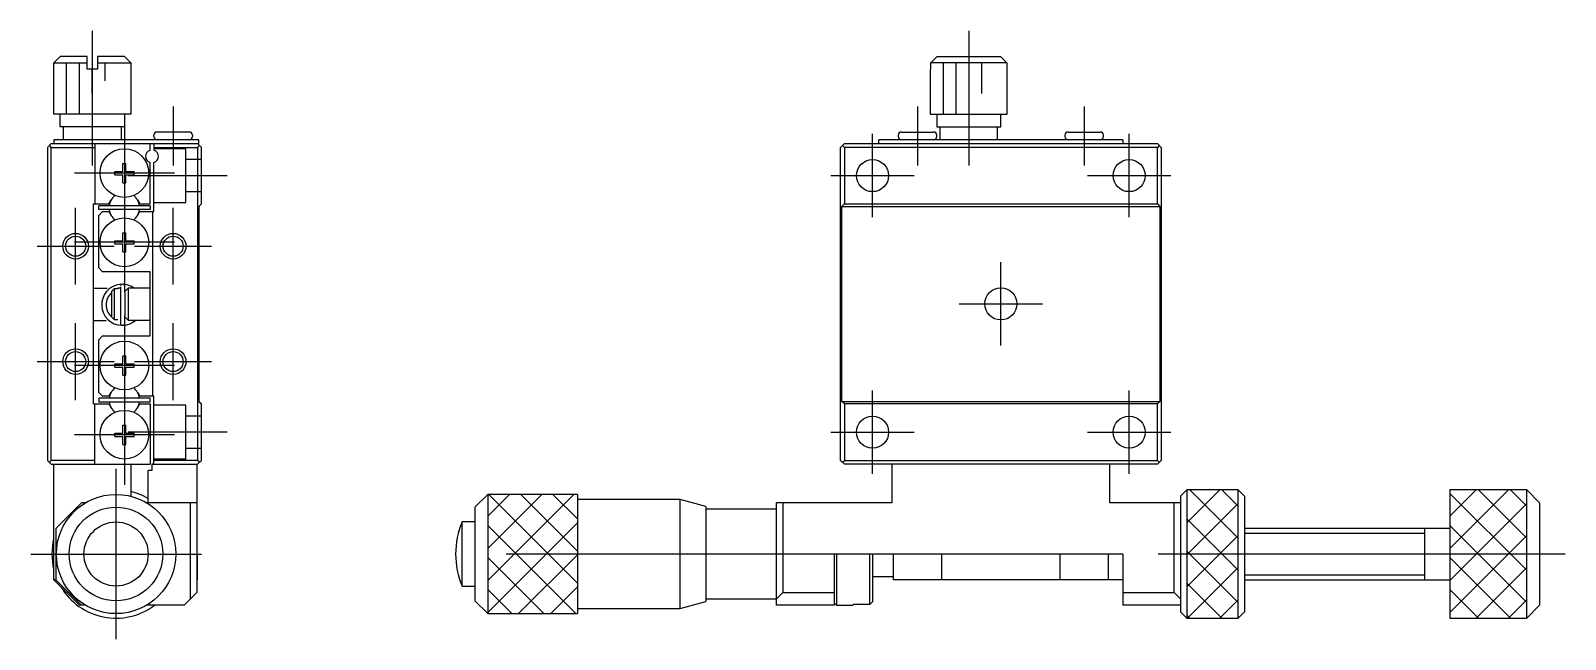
# Model space of a CAD drawing. Extents: x -85 to 190, y -66 to 59.
# Drawn here: x 70 to 189.6, y -26.1 to 21.3 of the extents above; entities that cross this region are included whole.
import ezdxf

# ---------------------------------------------------------------- set-up
doc = ezdxf.new("R2010")
doc.units = 0
doc.linetypes.add('CENTER', pattern=[50.8, 31.75, -6.35, 6.35, -6.35])
doc.linetypes.add('DASHED', pattern=[19.05, 12.7, -6.35])
doc.layers.get('0').update_dxf_attribs({"linetype": 'CONTINUOUS'})
doc.layers.add('CENTER', color=1, linetype='CENTER')

msp = doc.modelspace()

# ---------------------------------------------------------------- linework, layer by layer
at = {"color": 7, "linetype": 'CONTINUOUS'}
for p, q in [((71.78, 18.8), (72.28, 19.3)), ((74.38, 19.3), (72.28, 19.3)), ((74.38, 18.3), (74.38, 19.3)), ((75.18, 19.3), (75.18, 18.3)), ((77.28, 19.3), (75.18, 19.3)), ((77.28, 19.3), (77.78, 18.8)), ((140.13, 18.8), (140.63, 19.3)), ((140.63, 19.3), (145.57, 19.3)), ((140.63, 19.3), (145.57, 19.3)), ((145.57, 19.3), (146.07, 18.8)), ((71.78, 14.8), (71.78, 18.8)), ((71.78, 18.8), (74.38, 18.8)), ((72.78, 14.8), (72.78, 18.8)), ((73.78, 14.8), (73.78, 18.8)), ((75.18, 18.3), (74.38, 18.3)), ((74.78, 16.4), (74.78, 18.3)), ((75.18, 18.8), (77.78, 18.8)), ((75.78, 17.4), (75.78, 18.8)), ((77.78, 18.8), (77.78, 14.8)), ((140.1, 18.3), (140.1, 14.8)), ((140.1, 18.3), (140.13, 18.3)), ((140.1, 18.3), (140.13, 18.3)), ((146.07, 18.8), (140.13, 18.8)), ((140.13, 18.3), (140.13, 18.8)), ((141.1, 18.8), (141.1, 14.8)), ((142.1, 18.8), (142.1, 14.8)), ((143.1, 18.8), (143.1, 15.4)), ((144.1, 18.8), (144.1, 16.4)), ((146.07, 18.8), (146.07, 18.3)), ((146.07, 18.3), (146.1, 18.3)), ((146.07, 18.3), (146.1, 18.3)), ((146.1, 14.8), (146.1, 18.3)), ((77.78, 14.8), (71.78, 14.8)), ((72.28, 13.8), (72.28, 14.8)), ((77.28, 14.8), (77.28, 13.8)), ((140.1, 14.8), (146.1, 14.8)), ((140.6, 14.8), (140.6, 13.8)), ((145.6, 13.8), (145.6, 14.8)), ((77.28, 13.8), (72.28, 13.8)), ((72.53, 12.8), (72.53, 13.8)), ((77.03, 13.8), (77.03, 12.8)), ((82.33, 13.4), (79.83, 13.4)), ((137.85, 13.4), (140.35, 13.4)), ((140.6, 13.8), (145.6, 13.8)), ((140.85, 13.8), (140.85, 12.8)), ((145.35, 12.8), (145.35, 13.8)), ((150.85, 13.4), (153.35, 13.4)), ((71.58, 12.5), (71.28, 12.2)), ((71.28, 12.2), (71.28, -12.2)), ((71.43, 12.35), (71.58, 12.2)), ((71.58, 12.5), (83.08, 12.5)), ((71.58, -12.2), (71.58, 12.2)), ((71.58, 12.2), (74.98, 12.2)), ((83.08, 12.8), (71.78, 12.8)), ((71.78, 12.8), (71.78, 12.5)), ((74.98, 12.5), (74.98, 7.8)), ((79.28, 11.98), (79.28, 12.5)), ((79.58, 13.05), (79.58, 13.15)), ((79.58, 12.5), (79.58, 11.98)), ((79.58, 12.2), (82.98, 12.2)), ((82.58, 13.15), (82.58, 13.05)), ((82.98, 12.5), (83.28, 12.2)), ((82.98, 12.2), (83.13, 12.35)), ((82.98, 12.2), (82.98, -12.2)), ((83.08, 12.5), (83.08, 12.8)), ((83.28, 7.8), (83.28, 12.2)), ((133.4, 12.5), (133.1, 12.2)), ((133.1, -12.2), (133.1, 12.2)), ((133.4, 12.2), (133.25, 12.35)), ((133.4, 12.5), (157.8, 12.5)), ((157.8, 12.2), (133.4, 12.2)), ((133.4, 12.2), (133.4, 7.8)), ((136.1, 12.5), (136.1, 12.8)), ((155.1, 12.8), (136.1, 12.8)), ((137.6, 13.15), (137.6, 13.05)), ((140.6, 13.05), (140.6, 13.15)), ((150.6, 13.15), (150.6, 13.05)), ((153.6, 13.05), (153.6, 13.15)), ((155.1, 12.8), (155.1, 12.5)), ((158.1, 12.2), (157.8, 12.5)), ((157.95, 12.35), (157.8, 12.2)), ((157.8, 7.8), (157.8, 12.2)), ((158.1, 12.2), (158.1, -12.2)), ((77.15, 10.32), (77.15, 10.95)), ((77.15, 10.95), (77.4, 10.95)), ((77.4, 10.32), (77.4, 10.95)), ((79.28, 7.8), (79.28, 11.02)), ((79.58, 7.2), (79.58, 11.02)), ((76.53, 10.32), (77.15, 10.32)), ((76.53, 10.07), (76.53, 10.32)), ((76.53, 10.07), (77.15, 10.07)), ((77.15, 9.45), (77.15, 10.07)), ((77.4, 10.32), (78.03, 10.32)), ((77.4, 10.07), (78.03, 10.07)), ((77.4, 9.45), (77.4, 10.07)), ((78.03, 10.07), (78.03, 10.32)), ((77.15, 9.45), (77.4, 9.45)), ((74.88, -7.8), (74.88, 7.8)), ((74.88, 7.8), (76.08, 7.8)), ((79.28, 7.65), (75.28, 7.65)), ((75.28, 7.35), (75.28, 7.65)), ((79.28, 7.35), (75.28, 7.35)), ((75.28, 6.9), (75.58, 7.2)), ((75.58, 7.2), (76.08, 7.2)), ((76.1, 7.35), (76.03, 7.35)), ((76.1, 7.35), (76.03, 7.35)), ((76.08, 7.8), (76.25, 8.1)), ((76.08, 7.2), (76.25, 6.9)), ((78.31, 8.1), (78.48, 7.8)), ((78.31, 6.9), (78.48, 7.2)), ((78.53, 7.35), (78.46, 7.35)), ((78.53, 7.35), (78.46, 7.35)), ((78.53, 7.35), (78.46, 7.35)), ((78.53, 7.35), (78.46, 7.35)), ((78.53, 7.35), (78.46, 7.35)), ((78.53, 7.35), (78.46, 7.35)), ((78.53, 7.35), (78.46, 7.35)), ((78.53, 7.35), (78.46, 7.35)), ((78.53, 7.35), (78.46, 7.35)), ((78.53, 7.35), (78.46, 7.35)), ((78.53, 7.35), (78.46, 7.35)), ((78.53, 7.35), (78.46, 7.35)), ((78.53, 7.35), (78.46, 7.35)), ((78.48, 7.8), (79.28, 7.8)), ((78.48, 7.2), (79.48, 7.2)), ((79.28, 7.65), (79.28, 7.35)), ((79.48, 7.2), (79.48, -7.2)), ((79.48, 7.2), (79.58, 7.2)), ((83.28, 7.8), (83.08, 7.6)), ((83.08, 7.6), (83.08, -7.6)), ((133.2, 7.6), (133.4, 7.8)), ((133.2, -7.6), (133.2, 7.6)), ((133.2, 7.6), (158, 7.6)), ((133.4, 7.8), (157.8, 7.8)), ((157.8, 7.8), (158, 7.6)), ((158, 7.6), (158, -7.6)), ((75.28, 2.8), (75.28, 6.9)), ((76.53, 4.67), (76.53, 4.92)), ((76.53, 4.92), (77.15, 4.92)), ((77.15, 4.92), (77.15, 5.55)), ((77.15, 5.55), (77.4, 5.55)), ((77.4, 4.92), (77.4, 5.55)), ((77.4, 4.92), (78.03, 4.92)), ((78.03, 4.67), (78.03, 4.92)), ((76.53, 4.67), (77.15, 4.67)), ((77.15, 4.05), (77.15, 4.67)), ((77.15, 4.05), (77.4, 4.05)), ((77.4, 4.67), (78.03, 4.67)), ((77.4, 4.05), (77.4, 4.67)), ((75.58, 2.5), (75.28, 2.8)), ((79.28, 2.5), (75.58, 2.5)), ((79.28, -2.5), (79.28, 2.5)), ((75.93, 1.21), (74.88, 1.21)), ((76.78, 1.23), (76.78, 1.18)), ((76.98, 1.23), (76.78, 1.23)), ((76.98, 1.32), (76.98, -1.46)), ((77.06, 1.51), (76.99, 1.43)), ((77.16, 1.53), (77.06, 1.51)), ((77.25, 1.49), (77.16, 1.53)), ((77.31, 1.41), (77.25, 1.49)), ((77.58, 1.23), (77.34, 0.99)), ((79.28, 1.23), (77.58, 1.23)), ((77.58, 1.23), (77.58, -1.27)), ((76.48, 1.18), (76.28, 0.97)), ((76.28, 0.97), (76.28, -1.01)), ((76.78, 1.18), (76.48, 1.18)), ((76.48, 1.18), (76.48, -1.22)), ((76.28, -1.01), (76.48, -1.22)), ((76.98, -0.02), (76.98, -1.27)), ((77.34, -1.03), (77.58, -1.27)), ((74.88, -1.29), (75.86, -1.29)), ((76.48, -1.22), (76.78, -1.22)), ((76.97, -1.48), (76.99, -1.58)), ((76.99, -1.58), (77.07, -1.65)), ((77.07, -1.65), (77.18, -1.67)), ((77.18, -1.67), (77.27, -1.62)), ((77.27, -1.62), (77.32, -1.53)), ((77.58, -1.27), (79.28, -1.27)), ((75.28, -2.8), (75.58, -2.5)), ((75.28, -6.9), (75.28, -2.8)), ((75.58, -2.5), (79.28, -2.5)), ((76.53, -4.68), (77.15, -4.68)), ((76.53, -4.93), (76.53, -4.68)), ((77.15, -4.68), (77.15, -4.05)), ((77.15, -4.05), (77.4, -4.05)), ((77.4, -4.68), (77.4, -4.05)), ((77.4, -4.68), (78.03, -4.68)), ((78.03, -4.93), (78.03, -4.68)), ((76.53, -4.93), (77.15, -4.93)), ((77.15, -5.55), (77.15, -4.93)), ((77.15, -5.55), (77.4, -5.55)), ((77.4, -4.93), (78.03, -4.93)), ((77.4, -5.55), (77.4, -4.93)), ((75.58, -7.2), (75.28, -6.9)), ((76.08, -7.2), (76.25, -6.9)), ((78.31, -6.9), (78.48, -7.2)), ((74.88, -7.8), (76.08, -7.8)), ((74.98, -12.2), (74.98, -7.8)), ((79.28, -7.35), (75.28, -7.35)), ((75.28, -7.35), (75.28, -7.65)), ((79.28, -7.65), (75.28, -7.65)), ((76.08, -7.2), (75.58, -7.2)), ((76.1, -7.35), (76.03, -7.35)), ((76.1, -7.35), (76.03, -7.35)), ((76.08, -7.8), (76.25, -8.1)), ((78.31, -8.1), (78.48, -7.8)), ((78.53, -7.35), (78.46, -7.35)), ((78.53, -7.35), (78.46, -7.35)), ((78.53, -7.35), (78.46, -7.35)), ((78.53, -7.35), (78.46, -7.35)), ((78.53, -7.35), (78.46, -7.35)), ((78.53, -7.35), (78.46, -7.35)), ((78.53, -7.35), (78.46, -7.35)), ((78.53, -7.35), (78.46, -7.35)), ((78.53, -7.35), (78.46, -7.35)), ((78.53, -7.35), (78.46, -7.35)), ((78.53, -7.35), (78.46, -7.35)), ((78.53, -7.35), (78.46, -7.35)), ((78.53, -7.35), (78.46, -7.35)), ((79.58, -7.2), (78.48, -7.2)), ((78.48, -7.8), (79.28, -7.8)), ((79.28, -7.65), (79.28, -7.35)), ((79.28, -7.8), (79.28, -12.5)), ((79.58, -12.5), (79.58, -7.2)), ((83.08, -7.6), (83.28, -7.8)), ((83.28, -12.2), (83.28, -7.8)), ((133.2, -7.6), (158, -7.6)), ((133.4, -7.8), (133.2, -7.6)), ((157.8, -7.8), (133.4, -7.8)), ((133.4, -7.8), (133.4, -12.2)), ((158, -7.6), (157.8, -7.8)), ((157.8, -12.2), (157.8, -7.8)), ((77.15, -10.08), (77.15, -9.45)), ((77.15, -9.45), (77.4, -9.45)), ((77.4, -10.08), (77.4, -9.45)), ((76.53, -10.08), (77.15, -10.08)), ((76.53, -10.33), (76.53, -10.08)), ((76.53, -10.33), (77.15, -10.33)), ((77.15, -10.95), (77.15, -10.33)), ((77.4, -10.08), (78.03, -10.08)), ((77.4, -10.33), (78.03, -10.33)), ((77.4, -10.95), (77.4, -10.33)), ((78.03, -10.33), (78.03, -10.08)), ((77.15, -10.95), (77.4, -10.95)), ((71.28, -12.2), (71.58, -12.5)), ((71.58, -12.2), (71.43, -12.35)), ((74.98, -12.2), (71.58, -12.2)), ((71.58, -12.5), (79.28, -12.5)), ((71.78, -21.5), (71.78, -12.5)), ((74.98, -12.5), (74.98, -12.2)), ((77.78, -12.5), (77.78, -14.99)), ((79.43, -13), (79.13, -13)), ((79.13, -15.5), (79.13, -13)), ((79.43, -12.5), (82.98, -12.5)), ((79.43, -12.5), (79.43, -13)), ((79.58, -12.5), (79.43, -12.5)), ((82.98, -12.2), (79.58, -12.2)), ((82.93, -12.5), (82.93, -15.5)), ((83.13, -12.35), (82.98, -12.2)), ((83.28, -12.2), (82.98, -12.5)), ((133.1, -12.2), (133.4, -12.5)), ((133.25, -12.35), (133.4, -12.2)), ((133.4, -12.2), (157.8, -12.2)), ((157.8, -12.5), (133.4, -12.5)), ((137.1, -12.5), (137.1, -15.5)), ((154.1, -15.5), (154.1, -12.5)), ((157.8, -12.5), (158.1, -12.2)), ((157.8, -12.2), (157.95, -12.35)), ((73.93, -15.5), (71.93, -17.5)), ((74.26, -15.5), (73.93, -15.5)), ((82.93, -15.5), (79, -15.5)), ((82.43, -23), (82.43, -15.5)), ((82.93, -15.5), (82.93, -22.5)), ((105.6, -14.85), (104.6, -15.85)), ((105.6, -14.85), (105.6, -24.15)), ((112.6, -14.85), (105.6, -14.85)), ((105.6, -16.56), (107.31, -14.85)), ((105.6, -19.06), (109.81, -14.85)), ((105.6, -21.56), (112.31, -14.85)), ((105.68, -14.85), (112.6, -21.77)), ((108.18, -14.85), (112.6, -19.27)), ((110.68, -14.85), (112.6, -16.77)), ((112.6, -14.85), (112.6, -24.15)), ((120.6, -15.25), (112.6, -15.25)), ((120.6, -23.75), (120.6, -15.25)), ((122.6, -15.8), (120.6, -15.25)), ((128.1, -23.5), (128.1, -15.5)), ((137.1, -15.5), (128.1, -15.5)), ((128.6, -15.5), (128.6, -22.5)), ((159.6, -15.5), (154.1, -15.5)), ((159.1, -22.5), (159.1, -15.5)), ((160.1, -14.5), (159.6, -15)), ((159.6, -15), (159.6, -24)), ((160.1, -14.5), (160.1, -24.5)), ((164.1, -14.5), (160.1, -14.5)), ((160.1, -14.56), (160.16, -14.5)), ((160.1, -17.06), (162.66, -14.5)), ((160.33, -14.5), (164.1, -18.27)), ((162.83, -14.5), (164.1, -15.77)), ((164.1, -24.5), (164.1, -14.5)), ((164.6, -15), (164.1, -14.5)), ((164.6, -15), (164.6, -24)), ((186.6, -14.5), (180.6, -14.5)), ((180.6, -14.5), (180.6, -24.5)), ((180.6, -16.56), (182.66, -14.5)), ((180.6, -19.06), (185.16, -14.5)), ((180.6, -14.77), (186.6, -20.77)), ((182.83, -14.5), (186.6, -18.27)), ((185.33, -14.5), (186.6, -15.77)), ((186.6, -24.5), (186.6, -14.5)), ((187.6, -15.5), (186.6, -14.5)), ((187.6, -15.5), (187.6, -23.5)), ((104.6, -15.85), (104.6, -23.15)), ((122.6, -15.8), (122.6, -23.2)), ((128.1, -16), (122.6, -16)), ((160.1, -19.56), (164.1, -15.56)), ((180.6, -21.56), (186.6, -15.56)), ((71.93, -17.5), (71.93, -21.5)), ((104.6, -17), (103.6, -17)), ((103.6, -22), (103.6, -17)), ((105.6, -24.06), (112.6, -17.06)), ((105.6, -17.27), (112.48, -24.15)), ((160.1, -16.77), (164.1, -20.77)), ((180.6, -17.5), (164.6, -17.5)), ((178.63, -17.5), (178.63, -21.5)), ((178.64, -17.5), (178.63, -17.5)), ((178.63, -17.5), (178.63, -17.5)), ((180.6, -17.27), (186.6, -23.27)), ((160.1, -22.06), (164.1, -18.06)), ((180.6, -24.06), (186.6, -18.06)), ((82.98, -19.5), (82.93, -19.5)), ((82.98, -21.5), (82.98, -19.5)), ((105.6, -19.77), (109.98, -24.15)), ((108.01, -24.15), (112.6, -19.56)), ((132.6, -19.5), (132.6, -23.5)), ((155.1, -19.5), (132.6, -19.5)), ((132.8, -19.5), (132.8, -23.5)), ((135.4, -23.43), (135.4, -19.5)), ((135.6, -19.5), (135.6, -23.23)), ((137.2, -19.5), (137.2, -21.5)), ((141, -21.5), (141, -19.5)), ((150.2, -19.5), (150.2, -21.5)), ((154, -21.5), (154, -19.5)), ((155.1, -19.5), (155.1, -23.5)), ((160.1, -19.27), (164.1, -23.27)), ((180.6, -19.77), (185.33, -24.5)), ((71.93, -21.5), (71.78, -21.5)), ((71.78, -21.5), (73.78, -23.5)), ((71.93, -21.5), (73.93, -23.5)), ((82.93, -21.5), (82.98, -21.5)), ((135.6, -21.25), (137.2, -21.25)), ((155.1, -21.5), (137.2, -21.5)), ((160.16, -24.5), (164.1, -20.56)), ((164.6, -21.5), (180.6, -21.5)), ((178.63, -21.5), (178.64, -21.5)), ((178.63, -21.5), (178.63, -21.5)), ((182.66, -24.5), (186.6, -20.56)), ((81.93, -23.5), (82.93, -22.5)), ((103.6, -22), (104.6, -22)), ((105.6, -22.27), (107.48, -24.15)), ((110.51, -24.15), (112.6, -22.06)), ((128.6, -22.5), (128.1, -23)), ((128.6, -22.5), (132.6, -22.5)), ((155.1, -22.5), (159.1, -22.5)), ((159.6, -23), (159.1, -22.5)), ((160.1, -21.77), (162.83, -24.5)), ((180.6, -22.27), (182.83, -24.5)), ((74.26, -23.5), (73.78, -23.5)), ((81.93, -23.5), (79, -23.5)), ((104.6, -23.15), (105.6, -24.15)), ((112.6, -23.75), (120.6, -23.75)), ((120.6, -23.75), (122.6, -23.2)), ((122.6, -23), (128.1, -23)), ((132.6, -23.5), (128.1, -23.5)), ((132.6, -23.3), (132.8, -23.5)), ((132.8, -23.5), (134.1, -23.5)), ((135.4, -23.43), (134.1, -23.43)), ((134.1, -23.5), (134.1, -23.43)), ((135.6, -23.23), (135.4, -23.43)), ((159.6, -23.5), (155.1, -23.5)), ((162.66, -24.5), (164.1, -23.06)), ((185.16, -24.5), (186.6, -23.06)), ((186.6, -24.5), (187.6, -23.5)), ((105.6, -24.15), (112.6, -24.15)), ((159.6, -24), (160.1, -24.5)), ((160.1, -24.27), (160.33, -24.5)), ((160.1, -24.5), (164.1, -24.5)), ((164.1, -24.5), (164.6, -24)), ((180.6, -24.5), (186.6, -24.5))]:
    msp.add_line(p, q, dxfattribs=at)
at = {"color": 3, "linetype": 'DASHED'}
for p, q in [((82.08, 12.1), (79.58, 12.1)), ((82.08, 7.9), (82.08, 12.1)), ((83.28, 11.25), (82.08, 11.25)), ((82.08, 8.75), (83.28, 8.75)), ((79.58, 7.9), (82.08, 7.9)), ((82.08, -7.9), (79.58, -7.9)), ((82.08, -12.1), (82.08, -7.9)), ((83.28, -8.75), (82.08, -8.75)), ((82.08, -11.25), (83.28, -11.25)), ((82.08, -12.1), (79.58, -12.1))]:
    msp.add_line(p, q, dxfattribs=at)
at = {"color": 3, "linetype": 'CONTINUOUS'}
for p, q in [((164.6, -17.88), (178.63, -17.88)), ((164.6, -21.12), (178.63, -21.12))]:
    msp.add_line(p, q, dxfattribs=at)
at = {"color": 7, "linetype": 'CONTINUOUS'}
for centre, radius in [((77.28, 10.2), 1.9), ((135.6, 10), 1.25), ((155.6, 10), 1.25), ((77.28, 4.8), 1.9), ((73.48, 4.5), 0.783), ((81.08, 4.5), 0.783), ((145.6, 0), 1.25), ((77.28, -4.8), 1.9), ((73.48, -4.5), 0.783), ((81.08, -4.5), 0.783), ((77.28, -10.2), 1.9), ((135.6, -10), 1.25), ((155.6, -10), 1.25), ((76.63, -19.5), 4.65), ((76.63, -19.5), 3.65), ((76.63, -19.5), 2.5)]:
    msp.add_circle(centre, radius, dxfattribs=at)
at = {"color": 3, "linetype": 'CONTINUOUS'}
for centre in [(73.48, 4.5), (81.08, 4.5), (73.48, -4.5), (81.08, -4.5)]:
    msp.add_circle(centre, 1, dxfattribs=at)
at = {"color": 7, "linetype": 'CONTINUOUS'}
for centre, radius, start, end in [((79.83, 13.15), 0.25, 90, 180), ((82.33, 13.15), 0.25, 0, 90), ((137.85, 13.15), 0.25, 90, 180), ((140.35, 13.15), 0.25, 0, 90), ((150.85, 13.15), 0.25, 90, 180), ((153.35, 13.15), 0.25, 0, 90), ((79.43, 11.5), 0.5, 107.4576, 252.5424), ((79.83, 13.05), 0.25, 180, 270), ((79.43, 11.5), 0.5, 287.4576, 72.5424), ((82.33, 13.05), 0.25, 270, 0), ((137.85, 13.05), 0.25, 180, 270), ((140.35, 13.05), 0.25, 270, 0), ((150.85, 13.05), 0.25, 180, 270), ((153.35, 13.05), 0.25, 270, 0), ((77.28, 7.5), 1.19, 127.543, 172.7616), ((77.28, 7.5), 1.19, 7.2384, 52.457), ((77.28, 7.5), 1.19, 187.2384, 232.457), ((77.28, 7.5), 1.19, 307.543, 352.7616), ((77.11, -0.07), 1.6, 54.2376, 311.2597), ((41.03, -0.14), 36.31, 357.8115, 2.4449), ((77.11, -0.07), 1.25, 131.834, 228.1685), ((77.28, -7.5), 1.19, 127.543, 172.7616), ((77.28, -7.5), 1.19, 7.2384, 52.457), ((77.28, -7.5), 1.19, 187.2384, 232.457), ((77.28, -7.5), 1.19, 307.543, 352.7616), ((76.63, -19.5), 5, 60, 76.7029), ((109.6, -19.5), 6.5, 157.3801, 180), ((76.63, -19.5), 5, 165.9301, 194.0699), ((109.6, -19.5), 6.5, 180, 202.6199), ((76.63, -19.5), 5, 210.6353, 306.8699)]:
    msp.add_arc(centre, radius, start, end, dxfattribs=at)
at = {"layer": 'CENTER', "color": 1, "linetype": 'CENTER'}
for p, q in [((74.78, 21.3), (74.78, 10.8)), ((143.1, 21.3), (143.1, 10.8)), ((81.08, 15.4), (81.08, 10.8)), ((139.1, 15.4), (139.1, 10.8)), ((152.1, 15.4), (152.1, 10.8)), ((77.28, 14.1), (77.28, 0.9)), ((135.6, 6.75), (135.6, 13.25)), ((155.6, 6.75), (155.6, 13.25)), ((81.18, 10.2), (73.38, 10.2)), ((77.58, 10), (85.28, 10)), ((132.35, 10), (138.85, 10)), ((152.35, 10), (158.85, 10)), ((73.48, 1.5), (73.48, 7.5)), ((81.08, 1.5), (81.08, 7.5)), ((81.18, 4.8), (73.38, 4.8)), ((70.48, 4.5), (76.48, 4.5)), ((78.08, 4.5), (84.08, 4.5)), ((145.6, -3.25), (145.6, 3.25)), ((142.35, 0), (148.85, 0)), ((77.28, -0.9), (77.28, -14.1)), ((73.48, -7.5), (73.48, -1.5)), ((81.08, -7.5), (81.08, -1.5)), ((70.48, -4.5), (76.48, -4.5)), ((78.08, -4.5), (84.08, -4.5)), ((81.18, -4.8), (73.38, -4.8)), ((135.6, -13.25), (135.6, -6.75)), ((155.6, -13.25), (155.6, -6.75)), ((81.18, -10.2), (73.38, -10.2)), ((85.28, -10), (77.58, -10)), ((132.35, -10), (138.85, -10)), ((152.35, -10), (158.85, -10)), ((76.63, -26.15), (76.63, -12.85)), ((69.98, -19.5), (83.28, -19.5)), ((82.93, -19.5), (82.98, -19.5)), ((189.6, -19.5), (101.1, -19.5))]:
    msp.add_line(p, q, dxfattribs=at)

doc.saveas('drawing.dxf')
